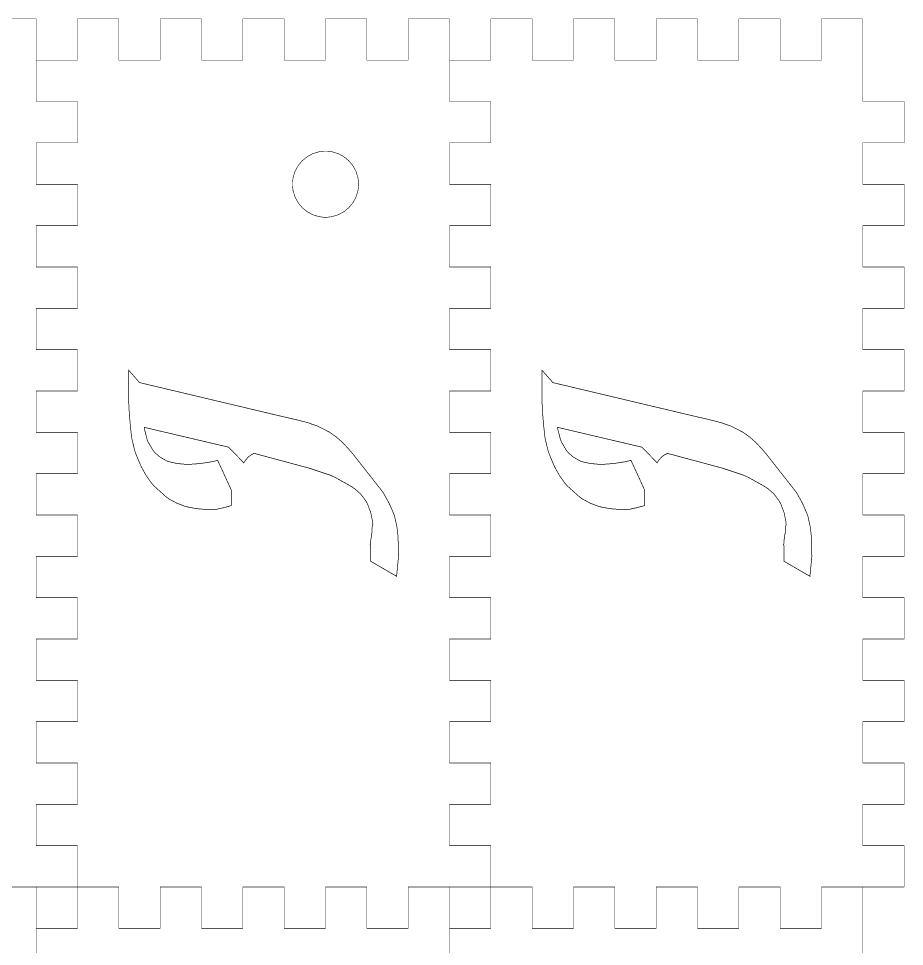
# Model space of a CAD drawing. Extents: x 0.5 to 11, y 0.7 to 11.5.
# Drawn here: x 5.64 to 11, y 5.89 to 11.5 of the extents above; entities that cross this region are included whole.
import ezdxf

# ---------------------------------------------------------------- set-up
doc = ezdxf.new("R2010")
doc.units = 0
doc.layers.get('0').update_dxf_attribs({"linetype": 'CONTINUOUS'})

msp = doc.modelspace()

# ---------------------------------------------------------------- linework, layer by layer
at = {"color": 0, "const_width": 0.00347}
for points in [[(5.75, 11.5), (5.5, 11.5)], [(5.75, 11.25), (5.75, 11.5)], [(8.25, 11.5), (8, 11.5), (8, 11.25), (7.75, 11.25), (7.75, 11.5), (7.5, 11.5), (7.5, 11.25), (7.25, 11.25), (7.25, 11.5), (7, 11.5), (7, 11.25), (6.75, 11.25), (6.75, 11.5), (6.5, 11.5), (6.5, 11.25), (6.25, 11.25), (6.25, 11.5), (6, 11.5), (6, 11.25), (5.75, 11.25)], [(8.25, 11.25), (8.25, 11.5)], [(10.75, 11.5), (10.5, 11.5), (10.5, 11.25), (10.25, 11.25), (10.25, 11.5), (10, 11.5), (10, 11.25), (9.75, 11.25), (9.75, 11.5), (9.5, 11.5), (9.5, 11.25), (9.25, 11.25), (9.25, 11.5), (9, 11.5), (9, 11.25), (8.75, 11.25), (8.75, 11.5), (8.5, 11.5), (8.5, 11.25), (8.25, 11.25)], [(11, 6.25), (11, 6.5), (10.75, 6.5), (10.75, 6.75), (11, 6.75), (11, 7), (10.75, 7), (10.75, 7.25), (11, 7.25), (11, 7.5), (10.75, 7.5), (10.75, 7.75), (11, 7.75), (11, 8), (10.75, 8), (10.75, 8.25), (11, 8.25), (11, 8.5), (10.75, 8.5), (10.75, 8.75), (11, 8.75), (11, 9), (10.75, 9), (10.75, 9.25), (11, 9.25), (11, 9.5), (10.75, 9.5), (10.75, 9.75), (11, 9.75), (11, 10), (10.75, 10), (10.75, 10.25), (11, 10.25), (11, 10.5), (10.75, 10.5), (10.75, 10.75), (11, 10.75), (11, 11), (10.75, 11), (10.75, 11.25), (10.75, 11.25), (10.75, 11.5)], [(5.75, 11.25), (5.75, 11), (6, 11), (6, 10.75), (5.75, 10.75), (5.75, 10.5), (6, 10.5), (6, 10.25), (5.75, 10.25), (5.75, 10), (6, 10), (6, 9.75), (5.75, 9.75), (5.75, 9.5), (6, 9.5), (6, 9.25), (5.75, 9.25), (5.75, 9), (6, 9), (6, 8.75), (5.75, 8.75), (5.75, 8.5), (6, 8.5), (6, 8.25), (5.75, 8.25), (5.75, 8), (6, 8), (6, 7.75), (5.75, 7.75), (5.75, 7.5), (6, 7.5), (6, 7.25), (5.75, 7.25), (5.75, 7), (6, 7), (6, 6.75), (5.75, 6.75), (5.75, 6.5), (6, 6.5), (6, 6.25)], [(8.25, 11.25), (8.25, 11), (8.5, 11), (8.5, 10.75), (8.25, 10.75), (8.25, 10.5), (8.5, 10.5), (8.5, 10.25), (8.25, 10.25), (8.25, 10), (8.5, 10), (8.5, 9.75), (8.25, 9.75), (8.25, 9.5), (8.5, 9.5), (8.5, 9.25), (8.25, 9.25), (8.25, 9), (8.5, 9), (8.5, 8.75), (8.25, 8.75), (8.25, 8.5), (8.5, 8.5), (8.5, 8.25), (8.25, 8.25), (8.25, 8), (8.5, 8), (8.5, 7.75), (8.25, 7.75), (8.25, 7.5), (8.5, 7.5), (8.5, 7.25), (8.25, 7.25), (8.25, 7), (8.5, 7), (8.5, 6.75), (8.25, 6.75), (8.25, 6.5), (8.5, 6.5), (8.5, 6.25)], [(5.5, 6.25), (5.75, 6.25), (5.75, 6.25), (6, 6.25)], [(5.75, 6), (5.75, 6.25)], [(6, 6.25), (6, 6), (5.75, 6), (5.75, 5.75)], [(6, 6.25), (6.25, 6.25), (6.25, 6), (6.5, 6), (6.5, 6.25), (6.75, 6.25), (6.75, 6), (7, 6), (7, 6.25), (7.25, 6.25), (7.25, 6), (7.5, 6), (7.5, 6.25), (7.75, 6.25), (7.75, 6), (8, 6), (8, 6.25), (8.25, 6.25), (8.25, 6.25), (8.5, 6.25)], [(8.25, 6), (8.25, 6.25)], [(8.5, 6.25), (8.5, 6), (8.25, 6), (8.25, 5.75)], [(8.5, 6.25), (8.75, 6.25), (8.75, 6), (9, 6), (9, 6.25), (9.25, 6.25), (9.25, 6), (9.5, 6), (9.5, 6.25), (9.75, 6.25), (9.75, 6), (10, 6), (10, 6.25), (10.25, 6.25), (10.25, 6), (10.5, 6), (10.5, 6.25), (10.75, 6.25), (10.75, 6.25), (11, 6.25)], [(10.75, 5.75), (10.75, 6), (10.75, 6), (10.75, 6.25)]]:
    msp.add_lwpolyline(points, dxfattribs=at)
at = {"color": 0}
for points, const_width in [([(7.69997, 10.5), (7.69997, 10.49), (7.6959, 10.4597), (7.68425, 10.4222), (7.66581, 10.3882), (7.64139, 10.3586), (7.61176, 10.3342), (7.57781, 10.3158), (7.54025, 10.3041), (7.51004, 10.3), (7.5, 10.3), (7.4899, 10.3), (7.45969, 10.3041), (7.42215, 10.3158), (7.38818, 10.3342), (7.35856, 10.3586), (7.33415, 10.3882), (7.31569, 10.4222), (7.30404, 10.4597), (7.30003, 10.49), (7.30003, 10.5), (7.30003, 10.5101), (7.30404, 10.5403), (7.31569, 10.5778), (7.33415, 10.6118), (7.35856, 10.6414), (7.38818, 10.6658), (7.42215, 10.6843), (7.45969, 10.696), (7.4899, 10.7), (7.5, 10.7), (7.51004, 10.7), (7.54025, 10.696), (7.57781, 10.6843), (7.61176, 10.6658), (7.64139, 10.6414), (7.66581, 10.6118), (7.68425, 10.5778), (7.6959, 10.5403), (7.69997, 10.5101), (7.69997, 10.5)], 0.00347), ([(6.84776, 8.82986), (6.84776, 8.82986), (6.93012, 8.6511), (6.93012, 8.55697), (6.92893, 8.55658), (6.9171, 8.55274), (6.91596, 8.55236), (6.91439, 8.55197), (6.89876, 8.54801), (6.89725, 8.54764), (6.89606, 8.54725), (6.88222, 8.54329), (6.88069, 8.54292), (6.87913, 8.54253), (6.86621, 8.54058), (6.86193, 8.54058), (6.86074, 8.54021), (6.8489, 8.53624), (6.84776, 8.53581), (6.84619, 8.53543), (6.83333, 8.53347), (6.82904, 8.53347), (6.82487, 8.53347), (6.8156, 8.53347), (6.8125, 8.53347), (6.80778, 8.53347), (6.79719, 8.53347), (6.79372, 8.53347), (6.77621, 8.53347), (6.72368, 8.53765), (6.66976, 8.54731), (6.65956, 8.55003), (6.64936, 8.55279), (6.60081, 8.57118), (6.55528, 8.59581), (6.54665, 8.60167), (6.53842, 8.60715), (6.46203, 8.67583), (6.45503, 8.68403), (6.44792, 8.69228), (6.41547, 8.73757), (6.38715, 8.78836), (6.38211, 8.79932), (6.3789, 8.80599), (6.35135, 8.87267), (6.34901, 8.87929), (6.34668, 8.88633), (6.32904, 8.95893), (6.3279, 8.96636), (6.32671, 8.97342), (6.31885, 9.04394), (6.31847, 9.051), (6.31771, 9.05849), (6.31179, 9.13297), (6.31142, 9.1404), (6.31142, 9.14458), (6.31142, 9.15386), (6.31142, 9.15696), (6.31142, 9.16168), (6.3094, 9.17415), (6.30903, 9.17567), (6.30903, 9.17985), (6.30903, 9.18913), (6.30903, 9.19222), (6.30903, 9.19694), (6.30903, 9.20751), (6.30903, 9.21099), (6.30903, 9.30512), (6.30903, 9.31396), (6.30903, 9.33382), (6.30903, 9.34044), (6.30903, 9.34928), (6.30903, 9.36914), (6.30903, 9.37571), (6.375, 9.3004), (7.21707, 9.10042), (7.2206, 9.09967), (7.25396, 9.09179), (7.25711, 9.09099), (7.25982, 9.0906), (7.28538, 9.08469), (7.28776, 9.08388), (7.29047, 9.0835), (7.31597, 9.07775), (7.31836, 9.07693), (7.32069, 9.07656), (7.34412, 9.07064), (7.34651, 9.06988), (7.34885, 9.0695), (7.37239, 9.06358), (7.37472, 9.06278), (7.37706, 9.06201), (7.39871, 9.05615), (7.40072, 9.05572), (7.40261, 9.05496), (7.42219, 9.04704), (7.42415, 9.04622), (7.42611, 9.04585), (7.44569, 9.0401), (7.44764, 9.03928), (7.45117, 9.03771), (7.48649, 9.02007), (7.49001, 9.01807), (7.49354, 9.01654), (7.52686, 8.99892), (7.53, 8.99696), (7.53153, 8.99582), (7.54731, 8.984), (7.54889, 8.98281), (7.5504, 8.98204), (7.56407, 8.97217), (7.56526, 8.97097), (7.56679, 8.96983), (7.58257, 8.95617), (7.58415, 8.95458), (7.58572, 8.95344), (7.60135, 8.93961), (7.60292, 8.93804), (7.60562, 8.93533), (7.63504, 8.90397), (7.63818, 8.90039), (7.64133, 8.89729), (7.67269, 8.86019), (7.67583, 8.85585), (7.84765, 8.63693), (7.85113, 8.63146), (7.88249, 8.57465), (7.88525, 8.56874), (7.88835, 8.56287), (7.9139, 8.50407), (7.91585, 8.49821), (7.91775, 8.49235), (7.93153, 8.42958), (7.93235, 8.4229), (7.93349, 8.41667), (7.93929, 8.36313), (7.93929, 8.34526), (7.94168, 8.25108), (7.93001, 8.1289), (7.77235, 8.22054), (7.77235, 8.31472), (7.77192, 8.31511), (7.77001, 8.31836), (7.77001, 8.31944), (7.77001, 8.32118), (7.77192, 8.32563), (7.77235, 8.32639), (7.77235, 8.32758), (7.77235, 8.33024), (7.77235, 8.33111), (7.77235, 8.3329), (7.77235, 8.33692), (7.77235, 8.33822), (7.77235, 8.34), (7.77235, 8.34397), (7.77235, 8.34526), (7.77235, 8.34706), (7.77431, 8.35161), (7.77474, 8.35237), (7.77474, 8.35357), (7.77474, 8.35622), (7.77474, 8.3571), (7.77513, 8.35786), (7.77707, 8.36404), (7.77707, 8.36404), (7.77707, 8.36643), (7.77707, 8.37175), (7.77707, 8.37349), (7.77707, 8.37586), (7.77903, 8.38217), (7.77946, 8.38292), (7.77946, 8.38411), (7.77946, 8.38678), (7.77946, 8.38764), (7.77946, 8.38883), (7.78136, 8.39199), (7.78179, 8.39236), (7.78179, 8.39356), (7.78179, 8.39621), (7.78179, 8.39708), (7.78179, 8.39828), (7.78179, 8.40093), (7.78179, 8.40181), (7.78179, 8.40711), (7.78179, 8.419), (7.78179, 8.4229), (7.78217, 8.42486), (7.78603, 8.44249), (7.7864, 8.44401), (7.78521, 8.4566), (7.77349, 8.51471), (7.75385, 8.56646), (7.74875, 8.57585), (7.74365, 8.58529), (7.71289, 8.62642), (7.67507, 8.65978), (7.6665, 8.66525), (7.65707, 8.67193), (7.55122, 8.73074), (7.53944, 8.73583), (7.52729, 8.74094), (7.39785, 8.78401), (7.38417, 8.78749), (7.0689, 8.87224), (7.06694, 8.87185), (7.05126, 8.86399), (7.05013, 8.86279), (7.04856, 8.86203), (7.03478, 8.85226), (7.03364, 8.85113), (7.03244, 8.84999), (7.02072, 8.83615), (7.01958, 8.83458), (7.01839, 8.83344), (7.00657, 8.81776), (7.00543, 8.81581), (6.91363, 8.90989), (6.40321, 9.02983), (6.40397, 9.0224), (6.42156, 8.95378), (6.42432, 8.94749), (6.42665, 8.94163), (6.45801, 8.88872), (6.46197, 8.884), (6.46707, 8.87776), (6.49783, 8.85047), (6.53569, 8.82872), (6.54432, 8.82514), (6.55294, 8.82206), (6.6014, 8.81108), (6.65213, 8.80638), (6.66906, 8.80638), (6.68078, 8.80638), (6.71213, 8.80838), (6.7161, 8.80875), (6.71957, 8.80914), (6.75678, 8.8131), (6.76069, 8.81347), (6.7646, 8.81424), (6.80186, 8.82004), (6.80539, 8.82042), (6.80892, 8.82124), (6.84424, 8.8291), (6.84776, 8.82986), (6.84776, 8.82986)], 0.00408), ([(9.34776, 8.82986), (9.34776, 8.82986), (9.43012, 8.6511), (9.43012, 8.55697), (9.42893, 8.55658), (9.4171, 8.55274), (9.41596, 8.55236), (9.41439, 8.55197), (9.39876, 8.54801), (9.39725, 8.54764), (9.39606, 8.54725), (9.38222, 8.54329), (9.38069, 8.54292), (9.37913, 8.54253), (9.36621, 8.54058), (9.36193, 8.54058), (9.36074, 8.54021), (9.3489, 8.53624), (9.34776, 8.53581), (9.34619, 8.53543), (9.33333, 8.53347), (9.32904, 8.53347), (9.32487, 8.53347), (9.3156, 8.53347), (9.3125, 8.53347), (9.30778, 8.53347), (9.29719, 8.53347), (9.29372, 8.53347), (9.27621, 8.53347), (9.22368, 8.53765), (9.16976, 8.54731), (9.15956, 8.55003), (9.14936, 8.55279), (9.10081, 8.57118), (9.05528, 8.59581), (9.04665, 8.60167), (9.03842, 8.60715), (8.96203, 8.67583), (8.95503, 8.68403), (8.94792, 8.69228), (8.91547, 8.73757), (8.88715, 8.78836), (8.88211, 8.79932), (8.8789, 8.80599), (8.85135, 8.87267), (8.84901, 8.87929), (8.84668, 8.88633), (8.82904, 8.95893), (8.8279, 8.96636), (8.82671, 8.97342), (8.81885, 9.04394), (8.81847, 9.051), (8.81771, 9.05849), (8.81179, 9.13297), (8.81142, 9.1404), (8.81142, 9.14458), (8.81142, 9.15386), (8.81142, 9.15696), (8.81142, 9.16168), (8.8094, 9.17415), (8.80903, 9.17567), (8.80903, 9.17985), (8.80903, 9.18913), (8.80903, 9.19222), (8.80903, 9.19694), (8.80903, 9.20751), (8.80903, 9.21099), (8.80903, 9.30512), (8.80903, 9.31396), (8.80903, 9.33382), (8.80903, 9.34044), (8.80903, 9.34928), (8.80903, 9.36914), (8.80903, 9.37571), (8.875, 9.3004), (9.71707, 9.10042), (9.7206, 9.09967), (9.75396, 9.09179), (9.75711, 9.09099), (9.75982, 9.0906), (9.78538, 9.08469), (9.78776, 9.08388), (9.79047, 9.0835), (9.81597, 9.07775), (9.81836, 9.07693), (9.82069, 9.07656), (9.84412, 9.07064), (9.84651, 9.06988), (9.84885, 9.0695), (9.87239, 9.06358), (9.87472, 9.06278), (9.87706, 9.06201), (9.89871, 9.05615), (9.90072, 9.05572), (9.90261, 9.05496), (9.92219, 9.04704), (9.92415, 9.04622), (9.92611, 9.04585), (9.94569, 9.0401), (9.94764, 9.03928), (9.95117, 9.03771), (9.98649, 9.02007), (9.99001, 9.01807), (9.99354, 9.01654), (10.0269, 8.99892), (10.03, 8.99696), (10.0315, 8.99582), (10.0473, 8.984), (10.0489, 8.98281), (10.0504, 8.98204), (10.0641, 8.97217), (10.0653, 8.97097), (10.0668, 8.96983), (10.0826, 8.95617), (10.0842, 8.95458), (10.0857, 8.95344), (10.1013, 8.93961), (10.1029, 8.93804), (10.1056, 8.93533), (10.135, 8.90397), (10.1382, 8.90039), (10.1413, 8.89729), (10.1727, 8.86019), (10.1758, 8.85585), (10.3477, 8.63693), (10.3511, 8.63146), (10.3825, 8.57465), (10.3852, 8.56874), (10.3883, 8.56287), (10.4139, 8.50407), (10.4158, 8.49821), (10.4178, 8.49235), (10.4315, 8.42958), (10.4323, 8.4229), (10.4335, 8.41667), (10.4393, 8.36313), (10.4393, 8.34526), (10.4417, 8.25108), (10.43, 8.1289), (10.2723, 8.22054), (10.2723, 8.31472), (10.2719, 8.31511), (10.27, 8.31836), (10.27, 8.31944), (10.27, 8.32118), (10.2719, 8.32563), (10.2723, 8.32639), (10.2723, 8.32758), (10.2723, 8.33024), (10.2723, 8.33111), (10.2723, 8.3329), (10.2723, 8.33692), (10.2723, 8.33822), (10.2723, 8.34), (10.2723, 8.34397), (10.2723, 8.34526), (10.2723, 8.34706), (10.2743, 8.35161), (10.2747, 8.35237), (10.2747, 8.35357), (10.2747, 8.35622), (10.2747, 8.3571), (10.2751, 8.35786), (10.2771, 8.36404), (10.2771, 8.36404), (10.2771, 8.36643), (10.2771, 8.37175), (10.2771, 8.37349), (10.2771, 8.37586), (10.279, 8.38217), (10.2795, 8.38292), (10.2795, 8.38411), (10.2795, 8.38678), (10.2795, 8.38764), (10.2795, 8.38883), (10.2814, 8.39199), (10.2818, 8.39236), (10.2818, 8.39356), (10.2818, 8.39621), (10.2818, 8.39708), (10.2818, 8.39828), (10.2818, 8.40093), (10.2818, 8.40181), (10.2818, 8.40711), (10.2818, 8.419), (10.2818, 8.4229), (10.2822, 8.42486), (10.286, 8.44249), (10.2864, 8.44401), (10.2852, 8.4566), (10.2735, 8.51471), (10.2538, 8.56646), (10.2487, 8.57585), (10.2437, 8.58529), (10.2129, 8.62642), (10.1751, 8.65978), (10.1665, 8.66525), (10.1571, 8.67193), (10.0512, 8.73074), (10.0394, 8.73583), (10.0273, 8.74094), (9.89785, 8.78401), (9.88417, 8.78749), (9.5689, 8.87224), (9.56694, 8.87185), (9.55126, 8.86399), (9.55013, 8.86279), (9.54856, 8.86203), (9.53478, 8.85226), (9.53364, 8.85113), (9.53244, 8.84999), (9.52072, 8.83615), (9.51958, 8.83458), (9.51839, 8.83344), (9.50657, 8.81776), (9.50543, 8.81581), (9.41363, 8.90989), (8.90321, 9.02983), (8.90397, 9.0224), (8.92156, 8.95378), (8.92432, 8.94749), (8.92665, 8.94163), (8.95801, 8.88872), (8.96197, 8.884), (8.96707, 8.87776), (8.99783, 8.85047), (9.03569, 8.82872), (9.04432, 8.82514), (9.05294, 8.82206), (9.1014, 8.81108), (9.15213, 8.80638), (9.16906, 8.80638), (9.18078, 8.80638), (9.21213, 8.80838), (9.2161, 8.80875), (9.21957, 8.80914), (9.25678, 8.8131), (9.26069, 8.81347), (9.2646, 8.81424), (9.30186, 8.82004), (9.30539, 8.82042), (9.30892, 8.82124), (9.34424, 8.8291), (9.34776, 8.82986), (9.34776, 8.82986)], 0.00408)]:
    msp.add_lwpolyline(points, close=True, dxfattribs=dict(at, const_width=const_width))

doc.saveas('drawing.dxf')
